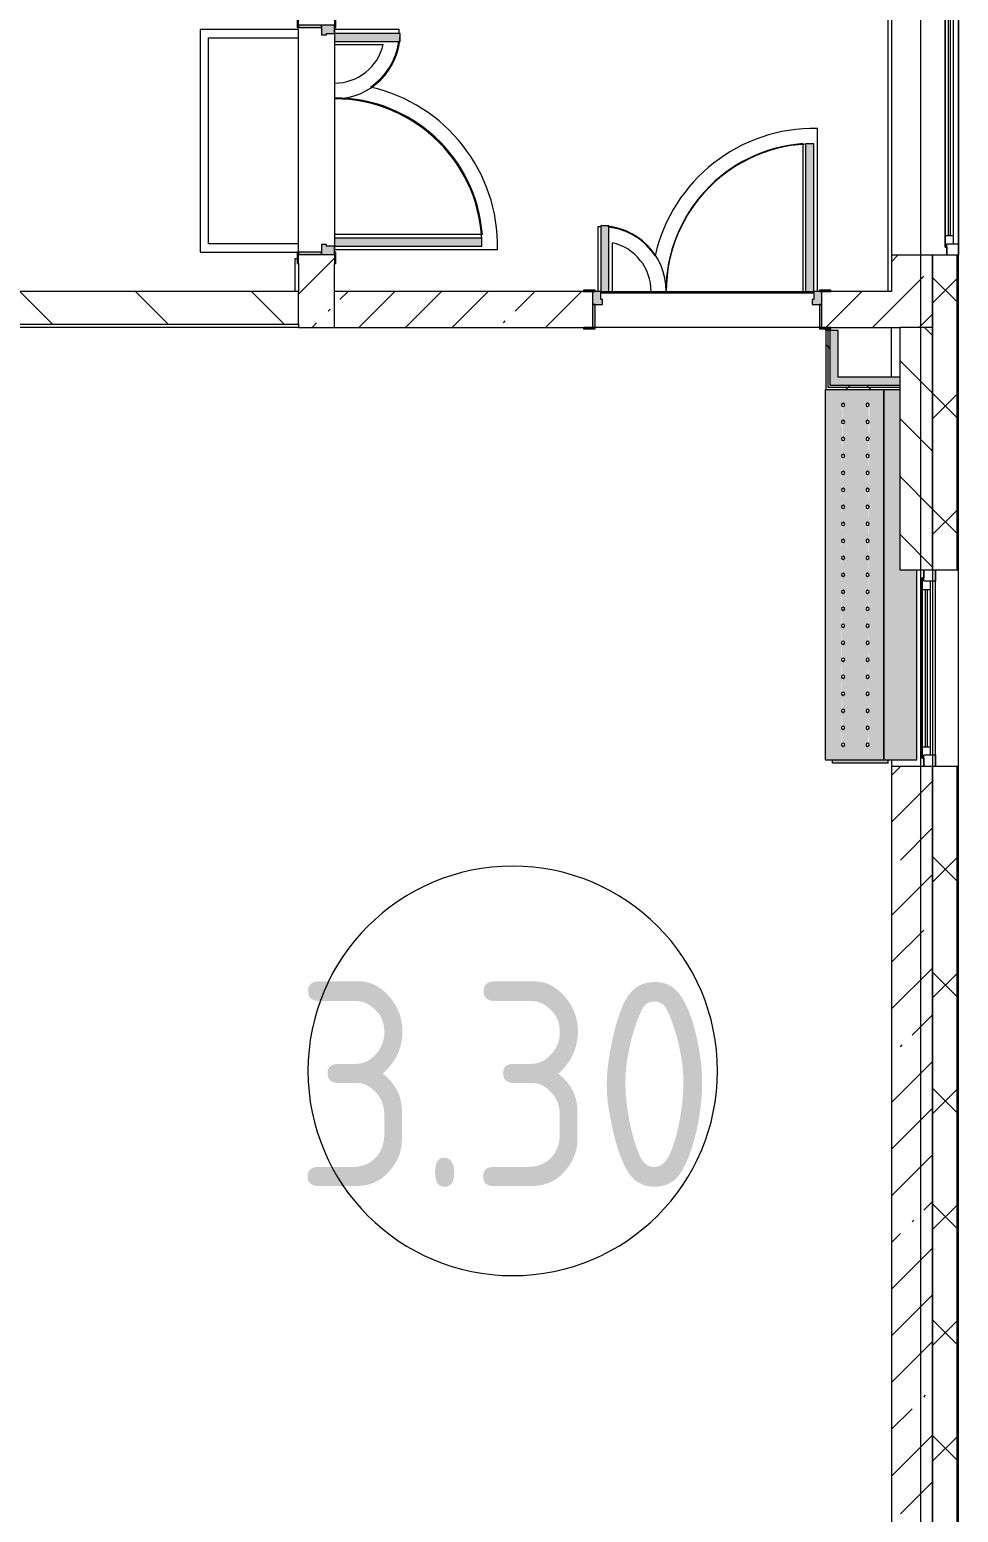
# Model space of a CAD drawing. Header units: millimetres. Extents: x 63482 to 319368, y -8553 to 29000.
# Drawn here: x 254357 to 260027, y 3146 to 12198 of the extents above; entities that cross this region are included whole.
import ezdxf

# ---------------------------------------------------------------- set-up
doc = ezdxf.new("R2010")
doc.units = ezdxf.units.MM
doc.linetypes.add('Осевая', pattern=[1587.5, 317.5, -238.125, 793.75, -238.125])
for name, color, linetype, lineweight in [('A-AREA-IDEN', 7, 'Continuous', 9), ('A-GLAZ-2', 7, 'Continuous', 5), ('A-WALL', 7, 'Continuous', 9), ('A-WALL-4', 7, 'Continuous', 5), ('I-WALL-2', 7, 'Continuous', 5), ('Знаки', 7, 'Continuous', 5), ('Оси', 7, 'Continuous', 9), ('Оси-2', 7, 'Осевая', 9)]:
    doc.layers.add(name, color=color, linetype=linetype, lineweight=lineweight)
for name, color, linetype, lineweight, true_color in [('A-DOOR-3', 7, 'Continuous', 5, 0xaaaaaa), ('A-DOOR-4', 7, 'Continuous', 5, 0xe2e2e2), ('A-DOOR-FRAM-2', 7, 'Continuous', 5, 0xe2e2e2), ('A-DOOR-FRAM-3', 7, 'Continuous', 5, 0xaaaaaa), ('A-FLOR-2', 7, 'Continuous', 5, 0xaaaaaa), ('I-WALL-1', 7, 'Continuous', 9, 0xe7e7e7), ('I-WALL-3', 7, 'Continuous', 5, 0x2b586c), ('Знаки-2', 7, 'Continuous', 5, 0xd7cfbf)]:
    doc.layers.add(name, color=color, linetype=linetype, lineweight=lineweight, true_color=true_color)
doc.styles.add('GOST Common_3', font='GOST_Common.ttf', dxfattribs={"width": 0.9, "height": 1250})
pattern_1 = [(45, (134788.6, 0), (-285.1231, 285.1231), []), (45, (135073.7, 0), (-285.1231, 285.1231), [504.031, -100.806, 16.764, -84.042])]
pattern_2 = [(45, (134788.6, 0), (-530.33, 530.33), []), (135, (134788.6, 0), (-530.33, -530.33), [])]

# ---------------------------------------------------------------- blocks, each defined once
blk = doc.blocks.new('120_Окно_СКБ_1Ст - 120_Окно_СКБ_1Ст 1200х2500_h_ с форточкой 3-24161067-Общий план 3 этажа с размещением фрагментов 3_1-3_8')
at = {"layer": 'A-GLAZ-2'}
for p, q in [((-600, -127), (-600, -57)), ((-600, -57), (-530, -57)), ((600, -57), (-600, -57)), ((-530, -57), (-530, -127)), ((530, -87), (-530, -87)), ((-530, -87), (-530, -127)), ((-480, -137), (-480, -87)), ((480, -137), (480, -87)), ((530, -127), (530, -57)), ((530, -57), (600, -57)), ((530, -127), (530, -87)), ((600, -57), (600, -127)), ((-530, -127), (-600, -127)), ((-600, -127), (-550, -127)), ((-530, -127), (-550, -127)), ((-550, -127), (-550, -137)), ((-550, -137), (550, -137)), ((550, -137), (-550, -137)), ((-480, -107), (480, -107)), ((480, -117), (-480, -117)), ((600, -127), (530, -127)), ((550, -127), (530, -127)), ((550, -127), (600, -127)), ((550, -137), (550, -127))]:
    blk.add_line(p, q, dxfattribs=at)
blk = doc.blocks.new('110_Дверь_СКБ_2Ст - Д-5_п_ Из игровой в коридор-32679362-Общий план 3 этажа с размещением фрагментов 3_1-3_8')
at = {"layer": 'A-DOOR-4'}
for points in [[(612.5, 110), (662.5, 110), (662.5, 1010), (612.5, 1010), (612.5, 481.3)], [(-587.5, 110), (-587.5, 510), (-637.5, 510), (-637.5, 110)], [(712.5, -110), (712.5, 30), (697.5, 30), (697.5, -110)]]:
    blk.add_hatch(color=256, dxfattribs=at).paths.add_polyline_path(points)
h = blk.add_hatch(color=256, dxfattribs=at)
h.paths.add_polyline_path([(-627.5, 30), (-627.5, 60), (-637.5, 60), (-637.5, 110), (-687.5, 110), (-687.5, 30), (-647.2, 30)])
h.paths.add_polyline_path([(712.5, 30), (712.5, 110), (662.5, 110), (662.5, 60), (652.5, 60), (652.5, 30)])
at = {"layer": 'A-DOOR-FRAM-2'}
for points in [[(-672.5, 110), (-672.5, 118), (-742.5, 118), (-742.5, 110)], [(767.5, 110), (767.5, 118), (697.5, 118), (697.5, 110)], [(-672.5, -110), (-672.5, 30), (-687.5, 30), (-687.5, -110)], [(-672.5, -118), (-672.5, -110), (-742.5, -110.4), (-742.5, -118)], [(767.5, -118), (767.5, -110), (697.5, -110.4), (697.5, -118)]]:
    blk.add_hatch(color=256, dxfattribs=at).paths.add_polyline_path(points)
at = {"layer": 'A-DOOR-3'}
for p, q in [((662.5, 1010), (612.5, 1010)), ((612.5, 1010), (612.5, 110)), ((662.5, 110), (662.5, 1010)), ((-637.5, 510), (-637.5, 110)), ((-587.5, 510), (-637.5, 510)), ((-587.5, 110), (-587.5, 510)), ((-637.5, 110), (-587.5, 110)), ((612.5, 110), (662.5, 110))]:
    blk.add_line(p, q, dxfattribs=at)
for centre, radius, start, end in [((662.5, 110), 900, 90, 180), ((-637.5, 110), 400, 360, 90)]:
    blk.add_arc(centre, radius, start, end, dxfattribs=at)
at = {"layer": 'A-DOOR-FRAM-3'}
for p, q in [((-672.5, 118), (-742.5, 118)), ((-742.5, 118), (-742.5, 110)), ((-742.5, 110), (-672.5, 110)), ((-637.5, 110), (-687.5, 110)), ((-687.5, 110), (-687.5, 30)), ((-672.5, 110), (-672.5, 118)), ((-637.5, 60), (-637.5, 110)), ((662.5, 110), (662.5, 60)), ((712.5, 110), (662.5, 110)), ((767.5, 118), (697.5, 118)), ((697.5, 118), (697.5, 110)), ((697.5, 110), (767.5, 110)), ((712.5, 30), (712.5, 110)), ((767.5, 110), (767.5, 118)), ((-687.5, 30), (-627.5, 30)), ((-672.5, 30), (-687.5, 30)), ((-687.5, 30), (-687.5, -110)), ((-672.5, -110), (-672.5, 30)), ((-627.5, 60), (-637.5, 60)), ((-627.5, 30), (-627.5, 60)), ((662.5, 60), (652.5, 60)), ((652.5, 60), (652.5, 30)), ((652.5, 30), (712.5, 30)), ((712.5, 30), (697.5, 30)), ((697.5, 30), (697.5, -110)), ((712.5, -110), (712.5, 30)), ((-672.5, -110), (-742.5, -110)), ((-742.5, -110), (-742.5, -118)), ((-742.5, -118), (-672.5, -118)), ((-687.5, -110), (-672.5, -110)), ((-672.5, -118), (-672.5, -110)), ((697.5, -110), (712.5, -110)), ((767.5, -110), (697.5, -110)), ((697.5, -110), (697.5, -118)), ((697.5, -118), (767.5, -118)), ((767.5, -118), (767.5, -110))]:
    blk.add_line(p, q, dxfattribs=at)
blk = doc.blocks.new('110_Дверь_СКБ_2Ст - Д-1_л_Лестничная клетка EIS60 2-32142534-Общий план 3 этажа с размещением фрагментов 3_1-3_8')
at = {"layer": 'A-DOOR-4'}
for points in [[(612.5, 110), (662.5, 110), (662.5, 1010), (612.5, 1010), (612.5, 419.5)], [(-587.5, 110), (-587.5, 510), (-637.5, 510), (-637.5, 110)], [(712.5, -110), (712.5, 30), (697.5, 30), (697.5, -110)]]:
    blk.add_hatch(color=256, dxfattribs=at).paths.add_polyline_path(points)
h = blk.add_hatch(color=256, dxfattribs=at)
h.paths.add_polyline_path([(652.5, 30), (712.5, 30), (712.5, 110), (662.5, 110), (662.5, 60), (652.5, 60)])
h.paths.add_polyline_path([(-687.5, 30), (-627.5, 30), (-627.5, 60), (-637.5, 60), (-637.5, 110), (-687.5, 110)])
at = {"layer": 'A-DOOR-FRAM-2'}
for points in [[(-672.5, 110), (-672.5, 118), (-742.5, 118), (-742.5, 110), (-696.1, 110)], [(767.5, 110), (767.5, 118), (697.5, 118), (697.5, 110)], [(-672.5, -110), (-672.5, 30), (-687.5, 30), (-687.5, -110)], [(-742.5, -118), (-672.5, -118), (-672.5, -110), (-742.5, -110)], [(767.5, -118), (767.5, -110), (697.5, -110), (697.5, -118)]]:
    blk.add_hatch(color=256, dxfattribs=at).paths.add_polyline_path(points)
at = {"layer": 'A-DOOR-3'}
for p, q in [((662.5, 1010), (612.5, 1010)), ((612.5, 1010), (612.5, 110)), ((662.5, 110), (662.5, 1010)), ((-637.5, 510), (-637.5, 110)), ((-587.5, 510), (-637.5, 510)), ((-587.5, 110), (-587.5, 510)), ((-637.5, 110), (-587.5, 110)), ((612.5, 110), (662.5, 110))]:
    blk.add_line(p, q, dxfattribs=at)
for centre, radius, start, end in [((662.5, 110), 900, 90, 180), ((-637.5, 110), 400, 360, 90)]:
    blk.add_arc(centre, radius, start, end, dxfattribs=at)
at = {"layer": 'A-DOOR-FRAM-3'}
for p, q in [((-672.5, 118), (-742.5, 118)), ((-742.5, 118), (-742.5, 110)), ((-742.5, 110), (-672.5, 110)), ((-637.5, 110), (-687.5, 110)), ((-687.5, 110), (-687.5, 30)), ((-672.5, 110), (-672.5, 118)), ((-637.5, 60), (-637.5, 110)), ((662.5, 110), (662.5, 60)), ((712.5, 110), (662.5, 110)), ((767.5, 118), (697.5, 118)), ((697.5, 118), (697.5, 110)), ((697.5, 110), (767.5, 110)), ((712.5, 30), (712.5, 110)), ((767.5, 110), (767.5, 118)), ((-687.5, 30), (-627.5, 30)), ((-672.5, 30), (-687.5, 30)), ((-687.5, 30), (-687.5, -110)), ((-672.5, -110), (-672.5, 30)), ((-627.5, 60), (-637.5, 60)), ((-627.5, 30), (-627.5, 60)), ((662.5, 60), (652.5, 60)), ((652.5, 60), (652.5, 30)), ((652.5, 30), (712.5, 30)), ((712.5, 30), (697.5, 30)), ((697.5, 30), (697.5, -110)), ((712.5, -110), (712.5, 30)), ((-672.5, -110), (-742.5, -110)), ((-742.5, -110), (-742.5, -118)), ((-742.5, -118), (-672.5, -118)), ((-687.5, -110), (-672.5, -110)), ((-672.5, -118), (-672.5, -110)), ((697.5, -110), (712.5, -110)), ((767.5, -110), (697.5, -110)), ((697.5, -110), (697.5, -118)), ((697.5, -118), (767.5, -118)), ((767.5, -118), (767.5, -110))]:
    blk.add_line(p, q, dxfattribs=at)
blk = doc.blocks.new('120_Окно_СКБ_2Ст_Фрамуга сверху - 120_Окно_СКБ_2Ст_2300х2500_h_ ДОО 2-24160916-Общий план 3 этажа с размещением фрагментов 3_1-3_8')
at = {"layer": 'A-GLAZ-2'}
for p, q in [((-1150, 13), (-1150, 83)), ((-1150, 83), (-1080, 83)), ((1150, 83), (-1150, 83)), ((-1080, 13), (-1150, 13)), ((-1150, 13), (-540, 13)), ((-1080, 83), (-1080, 13)), ((-1080, 83), (1080, 83)), ((-590, 53), (-1080, 53)), ((-590, 43), (-1080, 43)), ((-1080, 13), (-540, 13)), ((-590, 13), (-590, 83)), ((-590, 83), (-520, 83)), ((-520, 13), (-590, 13)), ((-520, 13), (-540, 13)), ((-540, 13), (-540, 3)), ((-540, 3), (1100, 3)), ((1100, 3), (-540, 3)), ((-520, 83), (-520, 13)), ((1080, 53), (-520, 53)), ((-520, 53), (-520, 13)), ((-470, 3), (-470, 53)), ((-470, 33), (1030, 33)), ((1030, 23), (-470, 23)), ((1030, 3), (1030, 53)), ((1080, 13), (1080, 83)), ((1080, 83), (1150, 83)), ((1080, 13), (1080, 53)), ((1150, 13), (1080, 13)), ((1100, 13), (1080, 13)), ((1100, 13), (1150, 13)), ((1100, 3), (1100, 13)), ((1150, 83), (1150, 13))]:
    blk.add_line(p, q, dxfattribs=at)
blk = doc.blocks.new('Зашивка радиатора_ с перфорацией М7_1 - Зашивка радиатора_ с перфорацией М7_1-V297-Общий план 3 этажа с размещением фрагментов 3_1-3_8')
at = {"layer": 'Знаки-2'}
blk.add_hatch(color=256, dxfattribs=at).paths.add_polyline_path([(1890, 380), (729.1, 380), (728.6, 276), (-370, 276), (-370, 180), (1890, 180)])
h = blk.add_hatch(color=256, dxfattribs=at)
h.paths.add_polyline_path([(1890, -58.8), (1890, 180), (-370, 180), (-370, -179.9), (1890, -179.9)])
h.paths.add_polyline_path([(1807.5, -69.6), (1802.5, -78.3), (1794.9, -79.3), (-286.2, -74.6), (-286.2, -64.6), (-277.5, -59.6), (-268.8, -64.6), (-268.8, -74.6), (-272.5, -78.3), (-182.4, -74.6), (-182.4, -64.6), (-173.8, -59.6), (-165.1, -64.6), (-165.1, -74.6), (-168.8, -78.3), (-78.7, -74.6), (-78.7, -64.6), (-70, -59.6), (-61.3, -64.6), (-61.3, -74.6), (-65, -78.3), (25.1, -74.6), (25.1, -64.6), (33.7, -59.6), (42.4, -64.6), (42.4, -74.6), (38.8, -78.3), (128.8, -74.6), (128.8, -64.6), (137.5, -59.6), (146.2, -64.6), (146.2, -74.6), (142.5, -78.3), (232.6, -74.6), (232.6, -64.6), (241.3, -59.6), (249.9, -64.6), (249.9, -74.6), (246.3, -78.3), (336.3, -74.6), (336.3, -64.6), (345, -59.6), (353.7, -64.6), (353.7, -74.6), (350, -78.3), (440.1, -74.6), (440.1, -64.6), (448.8, -59.6), (457.4, -64.6), (457.4, -74.6), (453.7, -78.3), (543.8, -74.6), (543.8, -64.6), (552.5, -59.6), (561.2, -64.6), (561.2, -74.6), (557.5, -78.3), (647.6, -74.6), (647.6, -64.6), (656.2, -59.6), (664.9, -64.6), (664.9, -74.6), (661.3, -78.3), (751.3, -74.6), (751.3, -64.6), (760, -59.6), (768.7, -64.6), (768.7, -74.6), (765, -78.3), (855.1, -74.6), (855.1, -64.6), (863.7, -59.6), (872.4, -64.6), (872.4, -74.6), (868.7, -78.3), (958.8, -74.6), (958.8, -64.6), (967.5, -59.6), (976.2, -64.6), (976.2, -74.6), (972.5, -78.3), (1062.6, -74.6), (1062.6, -64.6), (1071.2, -59.6), (1079.9, -64.6), (1079.9, -74.6), (1076.3, -78.3), (1166.3, -74.6), (1166.3, -64.6), (1175, -59.6), (1183.7, -64.6), (1183.7, -74.6), (1180, -78.3), (1270.1, -74.6), (1270.1, -64.6), (1278.8, -59.6), (1287.4, -64.6), (1287.4, -74.6), (1283.7, -78.3), (1373.8, -74.6), (1373.8, -64.6), (1382.5, -59.6), (1391.2, -64.6), (1391.2, -74.6), (1387.5, -78.3), (1477.6, -74.6), (1477.6, -64.6), (1486.2, -59.6), (1494.9, -64.6), (1494.9, -74.6), (1491.2, -78.3), (1581.3, -74.6), (1581.3, -64.6), (1590, -59.6), (1598.7, -64.6), (1598.7, -74.6), (1595, -78.3), (1685.1, -74.6), (1685.1, -64.6), (1693.7, -59.6), (1702.4, -64.6), (1702.4, -74.6), (1698.8, -78.3), (1788.8, -74.6), (1788.8, -64.6), (1797.5, -59.6), (1806.2, -64.6), (1807.2, -67.1)])
h.paths.add_polyline_path([(1807.5, 80.4), (1802.5, 71.7), (1792.5, 71.7), (1787.5, 80.4), (1792.5, 89), (1702.4, 85.4), (1702.4, 75.4), (1693.7, 70.4), (1685.1, 75.4), (1685.1, 85.4), (1688.8, 89), (1598.7, 85.4), (1598.7, 75.4), (1590, 70.4), (1581.3, 75.4), (1581.3, 85.4), (1585, 89), (1494.9, 85.4), (1494.9, 75.4), (1486.2, 70.4), (1477.6, 75.4), (1477.6, 85.4), (1481.2, 89), (1391.2, 85.4), (1391.2, 75.4), (1382.5, 70.4), (1373.8, 75.4), (1373.8, 85.4), (1377.5, 89), (1287.4, 85.4), (1287.4, 75.4), (1278.8, 70.4), (1270.1, 75.4), (1270.1, 85.4), (1273.7, 89), (1183.7, 85.4), (1183.7, 75.4), (1175, 70.4), (1166.3, 75.4), (1166.3, 85.4), (1170, 89), (1079.9, 85.4), (1079.9, 75.4), (1071.2, 70.4), (1062.6, 75.4), (1062.6, 85.4), (1066.3, 89), (976.2, 85.4), (976.2, 75.4), (967.5, 70.4), (958.8, 75.4), (958.8, 85.4), (962.5, 89), (872.4, 85.4), (872.4, 75.4), (863.7, 70.4), (855.1, 75.4), (855.1, 85.4), (858.8, 89), (768.7, 85.4), (768.7, 75.4), (760, 70.4), (751.3, 75.4), (751.3, 85.4), (755, 89), (664.9, 85.4), (664.9, 75.4), (656.2, 70.4), (647.6, 75.4), (647.6, 85.4), (651.3, 89), (561.2, 85.4), (561.2, 75.4), (552.5, 70.4), (543.8, 75.4), (543.8, 85.4), (547.5, 89), (457.4, 85.4), (457.4, 75.4), (448.8, 70.4), (440.1, 75.4), (440.1, 85.4), (443.7, 89), (353.7, 85.4), (353.7, 75.4), (345, 70.4), (336.3, 75.4), (336.3, 85.4), (340, 89), (249.9, 85.4), (249.9, 75.4), (241.3, 70.4), (232.6, 75.4), (232.6, 85.4), (236.2, 89), (146.2, 85.4), (146.2, 75.4), (137.5, 70.4), (128.8, 75.4), (128.8, 85.4), (132.5, 89), (42.4, 85.4), (42.4, 75.4), (33.7, 70.4), (25.1, 75.4), (25.1, 85.4), (28.7, 89), (-61.3, 85.4), (-61.3, 75.4), (-70, 70.4), (-78.7, 75.4), (-78.7, 85.4), (-75, 89), (-165.1, 85.4), (-165.1, 75.4), (-173.8, 70.4), (-182.4, 75.4), (-182.4, 85.4), (-178.7, 89), (-268.8, 85.4), (-268.8, 75.4), (-277.5, 70.4), (-286.2, 75.4), (-286.2, 85.4), (-277.5, 90.4), (-274.9, 90), (1806.2, 85.4), (1807.2, 82.9)])
at = {"layer": 'Знаки'}
for p, q in [((1890, 380), (729.1, 380)), ((1890, 180), (1890, 380)), ((-370, 276), (-370, 180)), ((-370, 180), (1890, 180)), ((1890, 180), (-370, 180)), ((-370, 180), (-370, -179.9)), ((1890, -179.9), (1890, 180)), ((-370, -179.9), (1890, -179.9))]:
    blk.add_line(p, q, dxfattribs=at)
for centre, start, end in [((-277.5, 80.4), 0, 180), ((-277.5, 80.4), 180, 360), ((-173.8, 80.4), 0, 180), ((-173.8, 80.4), 180, 0), ((-70, 80.4), 0, 180), ((-70, 80.4), 180, 0), ((33.7, 80.4), 0, 180), ((33.7, 80.4), 180, 360), ((137.5, 80.4), 0, 180), ((137.5, 80.4), 180, 0), ((241.3, 80.4), 0, 180), ((241.3, 80.4), 180, 0), ((345, 80.4), 0, 180), ((345, 80.4), 180, 0), ((448.8, 80.4), 0, 180), ((448.8, 80.4), 180, 0), ((552.5, 80.4), 0, 180), ((552.5, 80.4), 180, 360), ((656.2, 80.4), 0, 180), ((656.2, 80.4), 180, 0), ((760, 80.4), 0, 180), ((760, 80.4), 180, 0), ((863.7, 80.4), 0, 180), ((863.7, 80.4), 180, 0), ((967.5, 80.4), 0, 180), ((967.5, 80.4), 180, 0), ((1071.2, 80.4), 0, 180), ((1071.2, 80.4), 180, 0), ((1175, 80.4), 0, 180), ((1175, 80.4), 180, 0), ((1278.8, 80.4), 0, 180), ((1278.8, 80.4), 180, 0), ((1382.5, 80.4), 0, 180), ((1382.5, 80.4), 180, 0), ((1486.2, 80.4), 0, 180), ((1486.2, 80.4), 180, 360), ((1590, 80.4), 0, 180), ((1590, 80.4), 180, 0), ((1693.7, 80.4), 0, 180), ((1693.7, 80.4), 180, 360), ((1797.5, 80.4), 0, 180), ((1797.5, 80.4), 180, 0), ((-277.5, -69.6), 0, 180), ((-277.5, -69.6), 180, 0), ((-173.8, -69.6), 0, 180), ((-173.8, -69.6), 180, 0), ((-70, -69.6), 0, 180), ((-70, -69.6), 180, 0), ((33.7, -69.6), 0, 180), ((33.7, -69.6), 180, 0), ((137.5, -69.6), 0, 180), ((137.5, -69.6), 180, 0), ((241.3, -69.6), 0, 180), ((241.3, -69.6), 180, 0), ((345, -69.6), 0, 180), ((345, -69.6), 180, 0), ((448.8, -69.6), 0, 180), ((448.8, -69.6), 180, 0), ((552.5, -69.6), 0, 180), ((552.5, -69.6), 180, 0), ((656.2, -69.6), 0, 180), ((656.2, -69.6), 180, 0), ((760, -69.6), 0, 180), ((760, -69.6), 180, 0), ((863.7, -69.6), 0, 180), ((863.7, -69.6), 180, 0), ((967.5, -69.6), 0, 180), ((967.5, -69.6), 180, 0), ((1071.2, -69.6), 0, 180), ((1071.2, -69.6), 180, 0), ((1175, -69.6), 0, 180), ((1175, -69.6), 180, 0), ((1278.8, -69.6), 0, 180), ((1278.8, -69.6), 180, 0), ((1382.5, -69.6), 0, 180), ((1382.5, -69.6), 180, 0), ((1486.2, -69.6), 0, 180), ((1486.2, -69.6), 180, 0), ((1590, -69.6), 0, 180), ((1590, -69.6), 180, 0), ((1693.7, -69.6), 0, 180), ((1693.7, -69.6), 180, 0), ((1797.5, -69.6), 0, 180), ((1797.5, -69.6), 180, 0)]:
    blk.add_arc(centre, 10, start, end, dxfattribs=at)
blk = doc.blocks.new('Зашивка_ торцевая панель - Зашивка_ торцевая панель Т2-V298-Общий план 3 этажа с размещением фрагментов 3_1-3_8')
at = {"layer": 'Знаки-2'}
blk.add_hatch(color=256, dxfattribs=at).paths.add_polyline_path([(-430, -158.8), (-430, -160), (-409.9, -160), (-409.9, 180), (-430, 180), (-430, -158.3)])
at = {"layer": 'Знаки'}
for p, q in [((-430, -160), (-430, 180)), ((-430, 180), (-409.9, 180)), ((-430, -160), (-409.9, -160))]:
    blk.add_line(p, q, dxfattribs=at)
blk = doc.blocks.new('Марка_Помещения - Номер-25198446-Общий план 3 этажа с размещением фрагментов 3_1-3_8')
at = {"layer": 'A-AREA-IDEN'}
for start, end in [(360, 180), (180, 360)]:
    blk.add_arc((0, 0), 2.5, start, end, dxfattribs=at)

msp = doc.modelspace()

# ---------------------------------------------------------------- hatches: boundary and pattern name
at = {"layer": 'A-WALL-4'}
h = msp.add_hatch(dxfattribs=at)
h.set_pattern_fill('FP_52', color=256, style=0, pattern_type=2)
h.set_pattern_definition([(45, (134788.6, 0), (-353.5534, 353.5534), []), (135, (134788.6, 0), (-353.5534, -353.5534), [])])
h.paths.add_polyline_path([(259868.6, -250), (260018.6, -250), (260018.6, 7700), (259868.6, 7700), (259868.6, -100)])
h.paths.add_polyline_path([(260018.6, 8900), (260018.6, 10820), (259868.6, 10820), (259868.6, 8900)])
h.paths.add_polyline_path([(259868.6, 13120), (260018.6, 13120), (260018.6, 21400), (259868.6, 21400), (259868.6, 15112.7)])
h = msp.add_hatch(dxfattribs=at)
h.set_pattern_fill('FP_50', color=256, style=0, pattern_type=2)
h.set_pattern_definition([(135, (134788.6, 0), (-176.7767, -176.7767), [])])
h.paths.add_polyline_path([(259868.6, 8900), (259868.6, 10380), (259668.6, 10379.6), (259668.6, 8900), (259833.8, 8900)])
at = {"layer": 'I-WALL-1'}
for points in [[(259293.6, 10025), (259293.6, 10360), (259243.6, 10360), (259243.6, 10025)], [(259668.6, 10025), (259668.6, 10075), (259293.6, 10075), (259293.6, 10025), (259333.8, 10025)]]:
    msp.add_hatch(color=256, dxfattribs=at).paths.add_polyline_path(points)
at = {"layer": 'I-WALL-2'}
h = msp.add_hatch(dxfattribs=at)
h.set_pattern_fill('FP_48', color=256, style=0, pattern_type=2)
h.set_pattern_definition(pattern_1)
h.paths.add_polyline_path([(259618.6, 10600), (259868.6, 10600), (259868.6, 10820), (259618.6, 10820)])
h.paths.add_polyline_path([(259868.6, 13120), (259868.6, 21400), (259618.6, 21400), (259618.6, 13120)])
h = msp.add_hatch(dxfattribs=at)
h.set_pattern_fill('FP_48', color=256, style=0, pattern_type=2)
h.set_pattern_definition(pattern_1)
h.paths.add_polyline_path([(256218.6, 10380), (256218.6, 10825), (255998.6, 10825), (255998.6, 10380)])
h.paths.add_polyline_path([(256168.6, 12225), (256218.6, 12225), (256218.6, 13400), (255998.6, 13400), (255998.6, 12225), (256138.6, 12225)])
h.paths.add_polyline_path([(255998.6, 13900), (256218.6, 13900), (256218.6, 18600), (255998.6, 18600), (255998.6, 13929.5)])
h.paths.add_polyline_path([(256218.2, 19100), (256218.6, 19100), (256218.6, 19110), (255998.6, 19110), (255998.6, 19100)])
h = msp.add_hatch(dxfattribs=at)
h.set_pattern_fill('FP_51', color=256, style=0, pattern_type=2)
h.set_pattern_definition([(135, (134788.6, 0), (-353.5534, -353.5534), [])])
h.paths.add_polyline_path([(255833.9, 10400), (255998.6, 10400), (255998.6, 10600), (254118.6, 10600), (254118.6, 10400), (255333.9, 10400)])
h.paths.add_polyline_path([(242493.6, 10400), (242493.6, 10600), (242138.6, 10600), (242138.6, 10400), (242438.6, 10400)])
h.paths.add_polyline_path([(244093.6, 10400), (245018.6, 10400), (245018.6, 10600), (243893.6, 10600), (243893.6, 10400), (243948.6, 10400)])
h.paths.add_polyline_path([(246334.3, 10400), (246718.6, 10400), (246718.6, 10600), (245968.6, 10600), (245968.6, 10400), (245998.6, 10400)])
h = msp.add_hatch(dxfattribs=at)
h.set_pattern_fill('FP_48', color=256, style=0, pattern_type=2)
h.set_pattern_definition(pattern_1)
h.paths.add_polyline_path([(259868.6, 10380), (259868.6, 10600), (259193.6, 10600), (259193.6, 10380), (259668.6, 10380)])
h.paths.add_polyline_path([(256333.9, 10380), (257793.6, 10380), (257793.6, 10600), (256218.6, 10600), (256218.6, 10380)])
h = msp.add_hatch(dxfattribs=at)
h.set_pattern_fill('FP_135', color=256, style=0, pattern_type=2)
h.set_pattern_definition(pattern_2)
h.paths.add_polyline_path([(259231.1, 10000), (259231.1, 10360), (259218.6, 10360), (259218.6, 10000)])
h = msp.add_hatch(dxfattribs=at)
h.set_pattern_fill('FP_135', color=256, style=0, pattern_type=2)
h.set_pattern_definition(pattern_2)
h.paths.add_polyline_path([(259243.6, 10012.5), (259243.6, 10360), (259231.1, 10360), (259231.1, 10012.5)])
h = msp.add_hatch(dxfattribs=at)
h.set_pattern_fill('FP_135', color=256, style=0, pattern_type=2)
h.set_pattern_definition(pattern_2)
h.paths.add_polyline_path([(259231.1, 10000), (259668.6, 10000), (259668.6, 10012.5), (259231.1, 10012.5)])
h = msp.add_hatch(dxfattribs=at)
h.set_pattern_fill('FP_135', color=256, style=0, pattern_type=2)
h.set_pattern_definition(pattern_2)
h.paths.add_polyline_path([(259243.6, 10012.5), (259668.6, 10012.5), (259668.6, 10025), (259243.6, 10025)])
h = msp.add_hatch(dxfattribs=at)
h.set_pattern_fill('FP_48', color=256, style=0, pattern_type=2)
h.set_pattern_definition(pattern_1)
h.paths.add_polyline_path([(259868.6, -100), (259868.6, 7700), (259618.6, 7700), (259618.6, -100)])

# ---------------------------------------------------------------- linework, layer by layer
at = {"layer": 'A-FLOR-2'}
for p, q in [((259597.6, 10600), (259597.6, 13450)), ((255398.6, 12197.6), (255398.6, 10840)), ((255998.6, 12197.6), (255398.6, 12197.6)), ((255448.6, 10890), (255448.6, 12147.6)), ((255448.6, 12147.6), (255998.6, 12147.6)), ((255998.6, 12147.6), (255998.6, 12197.6)), ((256613.3, 12197.6), (256218.9, 12197.6)), ((256218.9, 12197.6), (256218.9, 12175)), ((256218.9, 12125), (256218.9, 12107.6)), ((256218.9, 12107.6), (256516, 12107.6)), ((256218.9, 11871.4), (256218.9, 11781.4)), ((259166.4, 10600), (259166.4, 11594.3)), ((259076.4, 11501.8), (259076.4, 10599.5)), ((257825.3, 10993.9), (257825.3, 10600)), ((255998.6, 10890), (255448.6, 10890)), ((255998.6, 10840), (255998.6, 10890)), ((257121.2, 10946.4), (256218.9, 10946.4)), ((256218.9, 10946.4), (256218.9, 10925)), ((256218.9, 10875), (256218.9, 10856.4)), ((257915.3, 10599.5), (257915.3, 10896.6)), ((255398.6, 10840), (255990.6, 10840)), ((255977.6, 10800), (255990.6, 10800)), ((255977.6, 10600), (255977.6, 10800)), ((256218.9, 10856.4), (257213.7, 10856.4)), ((257843.6, 10599.5), (257915.3, 10599.5)), ((258151.4, 10599.5), (258241.4, 10599.5)), ((259076.4, 10599.5), (259143.6, 10599.5)), ((257843.6, 10590), (259143.6, 10590)), ((255998.6, 10380), (254118.6, 10380)), ((259218.6, 10360), (259218.6, 10372))]:
    msp.add_line(p, q, dxfattribs=at)
for centre, radius, start, end in [((256218.9, 12176.4), 395, 359.78737, 3.07201), ((256218.9, 12176.4), 305, 270, 346.9573), ((256218.9, 12176.4), 395, 303.54048, 352.50848), ((256218.9, 10876.4), 905, 4.43687, 90), ((256218.9, 10876.4), 995, 358.8489, 77.32946), ((259146.4, 10599.5), 995, 88.8489, 167.32946), ((259146.4, 10599.5), 905, 94.43687, 180), ((257846.4, 10599.5), 395, 90.40773, 93.07201), ((257846.4, 10599.5), 395, 33.54048, 83.14192), ((257846.4, 10599.5), 305, 0, 76.9573)]:
    msp.add_arc(centre, radius, start, end, dxfattribs=at)
at = {"layer": 'A-WALL'}
for p, q in [((259868.6, 10820), (259868.6, 10600)), ((259868.6, 10600), (259868.6, 10820)), ((260018.6, 8900), (260018.6, 10820)), ((260021.6, 8900), (260021.6, 10820)), ((255998.6, 10400), (255998.6, 10600)), ((259231.1, 10012.5), (259231.1, 10360)), ((259243.6, 10025), (259243.6, 10360)), ((259868.6, 10380), (259668.6, 10380)), ((259868.6, 10380), (259868.6, 8900)), ((259868.6, 8900), (259868.6, 10380)), ((259668.6, 10012.5), (259231.1, 10012.5)), ((259668.6, 10025), (259243.6, 10025)), ((260018.6, -250), (260018.6, 7700)), ((260021.6, -253), (260021.6, 7700))]:
    msp.add_line(p, q, dxfattribs=at)
at = {"layer": 'A-WALL-4'}
for p, q in [((260026.6, -258), (260026.6, 21558)), ((260026.6, 10820), (259868.6, 10820)), ((259868.6, 10600), (259868.6, 10380)), ((259668.6, 10380), (259668.6, 8900)), ((259668.6, 8900), (259868.6, 8900)), ((259868.6, 8900), (260026.6, 8900)), ((259868.6, 8900), (259868.6, -100)), ((260026.6, 7700), (259868.6, 7700))]:
    msp.add_line(p, q, dxfattribs=at)
at = {"layer": 'I-WALL-2'}
for p, q in [((259618.6, 18850), (259618.6, 10600)), ((255998.6, 10890), (255998.6, 12147.6)), ((256218.6, 12125), (256218.6, 10925)), ((259868.6, 10820), (259618.6, 10820)), ((255998.6, 10770), (255998.6, 10600)), ((256218.6, 10380), (256218.6, 10770)), ((257738.6, 10600), (256218.6, 10600)), ((257915.3, 10600), (258151.4, 10600)), ((258240.6, 10600), (259076.4, 10600)), ((259618.6, 10600), (259248.6, 10600)), ((259868.6, 10380), (259868.6, 10600)), ((254118.6, 10400), (255998.6, 10400)), ((255998.6, 10400), (255998.6, 10380)), ((255998.6, 10380), (257738.6, 10380)), ((259178.6, 10380), (257808.6, 10380)), ((259218.6, 10360), (259218.6, 10000)), ((259293.6, 10360), (259218.6, 10360)), ((259248.6, 10380), (259668.6, 10380)), ((259293.6, 10075), (259293.6, 10360)), ((259618.6, 10075), (259618.6, 10380)), ((259668.6, 10075), (259293.6, 10075)), ((259218.6, 10000), (259668.6, 10000)), ((259868.6, 8900), (259868.6, 7701)), ((259618.6, 7739.2), (259618.6, 150)), ((259618.6, 7701), (259868.6, 7701)), ((259868.6, 7700), (259618.6, 7700)), ((259868.6, -100), (259868.6, 7700))]:
    msp.add_line(p, q, dxfattribs=at)
at = {"layer": 'I-WALL-3'}
msp.add_line((255998.6, 10600), (245998.6, 10600), dxfattribs=at)
at = {"layer": 'Оси'}
for p, q in [((259798.6, 10029.8), (259798.6, 21915.1)), ((259798.6, -1906.3), (259798.6, 9979))]:
    msp.add_line(p, q, dxfattribs=at)
at = {"layer": 'Оси-2'}
msp.add_line((259798.6, 9979), (259798.6, 10029.8), dxfattribs=at)

# ---------------------------------------------------------------- block references
at = {"layer": 'A-AREA-IDEN', "xscale": 499.9999999999995, "yscale": 499.9999999999995, "zscale": 499.9999999999995}
msp.add_blockref('Марка_Помещения - Номер-25198446-Общий план 3 этажа с размещением фрагментов 3_1-3_8', (257306.3, 5840.7), dxfattribs=at)
at = {"layer": 'A-DOOR-3', "rotation": 269.9999999999998}
msp.add_blockref('110_Дверь_СКБ_2Ст - Д-1_л_Лестничная клетка EIS60 2-32142534-Общий план 3 этажа с размещением фрагментов 3_1-3_8', (256108.6, 11537.5), dxfattribs=at)
at = {"layer": 'A-DOOR-3'}
msp.add_blockref('110_Дверь_СКБ_2Ст - Д-5_п_ Из игровой в коридор-32679362-Общий план 3 этажа с размещением фрагментов 3_1-3_8', (258481.1, 10490), dxfattribs=at)
at = {"layer": 'A-GLAZ-2', "rotation": 269.9999999999999}
for name, p in [('120_Окно_СКБ_2Ст_Фрамуга сверху - 120_Окно_СКБ_2Ст_2300х2500_h_ ДОО 2-24160916-Общий план 3 этажа с размещением фрагментов 3_1-3_8', (259943.6, 11970)), ('120_Окно_СКБ_1Ст - 120_Окно_СКБ_1Ст 1200х2500_h_ с форточкой 3-24161067-Общий план 3 этажа с размещением фрагментов 3_1-3_8', (259943.6, 8300))]:
    msp.add_blockref(name, p, dxfattribs=at)
at = {"layer": 'Знаки'}
for name, p, rotation in [('Зашивка радиатора_ с перфорацией М7_1 - Зашивка радиатора_ с перфорацией М7_1-V297-Общий план 3 этажа с размещением фрагментов 3_1-3_8', (259392.6, 9629.2), 270.0000000000002), ('Зашивка_ торцевая панель - Зашивка_ торцевая панель Т2-V298-Общий план 3 этажа с размещением фрагментов 3_1-3_8', (259438.6, 8149), 89.9999999999995)]:
    msp.add_blockref(name, p, dxfattribs=dict(at, rotation=rotation))

# ---------------------------------------------------------------- texts
at = {"layer": 'A-AREA-IDEN', "insert": (255977.6, 6383.5), "char_height": 1250, "width": 3318.986, "attachment_point": 1, "style": 'GOST Common_3'}
msp.add_mtext('3.30', dxfattribs=at)

doc.saveas('drawing.dxf')
